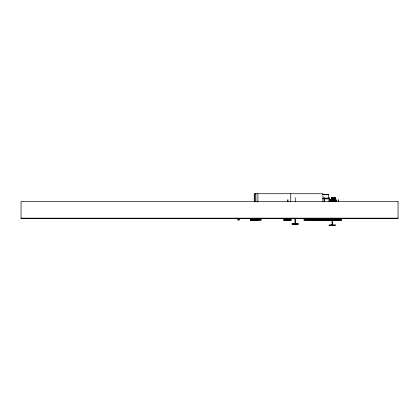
<?xml version="1.0" encoding="UTF-8"?>
<svg xmlns="http://www.w3.org/2000/svg" width="419" height="419" viewBox="0 0 419 419"><rect width="100%" height="100%" fill="white"/><g stroke="black" fill="none" stroke-linecap="round" stroke-linejoin="round"><path stroke-width="0.63" d="M298.223 224.102L292.059 224.17L298.223 224.17L298.223 223.84L292.059 223.846L298.223 223.872M332.456 220.048L332.456 219.823M335.41 220.095L335.425 218.241M341.532 219.823L318.901 219.792L318.864 220.095M251.992 220.08L251.992 219.792L259.073 219.802L259.083 220.137L251.992 220.048M258.151 220.048L258.151 219.823M292.059 224.128L292.064 223.872M333.922 200.512L335.169 200.444L335.169 201.701M318.739 220.137L341.574 220.095L341.574 219.792L341.532 220.137L303.916 220.127M320.593 219.823L320.593 220.048M324.222 220.048L324.227 219.535M335.792 220.095L335.708 219.535L335.368 219.535M335.928 220.048L335.938 219.535L336.473 219.535M328.067 219.823L328.067 220.048M332.864 220.08L332.89 219.792L332.901 220.137M334.933 201.696L335.572 200.402L335.294 201.707M284.14 219.535L284.14 220.137L284.077 218.273M284.333 220.08L284.37 219.792L284.381 220.137M332.55 201.696L333.315 200.402L332.974 201.696M254.113 219.823L254.113 220.048M257.769 219.823L257.805 220.048M284.124 220.095L291.179 220.122L283.721 220.095M289.964 220.095L290.079 219.792M330.858 199.706L330.397 200.444L330.874 199.769M333.718 200.444L334.226 199.769M290.006 220.095L290.074 219.535L290.817 219.535M322.84 194.327L328.611 194.327M322.84 194.458L328.611 194.474M322.845 194.699L328.601 194.699M334.325 199.706L332.885 199.706L332.937 197.684L331.623 197.684L331.665 199.769L331.031 200.444L331.031 201.701M334.189 199.706L334.189 197.684L335.263 197.684L335.263 199.706M331.665 197.747L332.896 197.747M334.226 197.747L335.226 197.747M322.84 198.114L328.606 198.114L328.606 194.474M322.813 198.376L328.658 198.376M322.813 198.611L328.658 198.611M322.84 198.873L328.606 198.873M330.806 199.706L331.675 199.706M335.2 199.706L335.912 199.706M330.821 199.769L335.902 199.769M20.95 218.168L398.05 218.152M254.176 219.535L255.25 219.535L255.223 220.137L255.192 218.273M255.81 219.535L256.156 219.535M257.826 219.535L258.513 219.535M284.7 219.535L284.014 219.535L283.993 220.137L283.679 220.095M324.62 219.535L324.285 219.535L324.259 220.137M330.402 219.535L331.02 219.535L331.005 220.137M333.168 219.535L333.734 219.535M334.592 219.535L333.823 219.535L333.838 220.137L333.875 218.241M237.929 219.624L239.129 219.624M250.41 219.661L251.604 219.661M330.842 219.708L336.111 219.708M284.344 219.823L291.058 219.823M303.932 219.87L319.597 219.87M320.928 219.87L328.601 219.87M250.41 219.949L251.604 219.949M303.916 219.97L319.613 219.975M320.912 219.97L328.611 219.975M250.41 220.038L251.604 220.038M311.364 219.802L315.135 220.137M317.361 220.137L317.104 220.09M250.41 220.174L261.346 220.137L261.346 219.624L250.536 219.624L250.536 220.137M294.976 223.584L295.311 223.584L295.28 224.186L295.243 218.519M329.098 225.233L335.263 225.233M323.374 219.535L323.374 220.137L323.405 219.535M317.052 219.802L317.021 220.137L317 219.535M290.838 220.137L290.87 219.802M287.266 220.09L287.162 219.535L286.072 219.535L286.077 220.137M329.187 220.095L329.166 218.241M327.48 220.095L327.538 219.792M332.843 199.769L333.477 200.444L333.477 201.701M333.744 199.706L334.158 200.45M333.728 199.769L334.105 201.649M335.855 199.706L336.237 200.444M335.844 199.769L336.179 200.444M332.126 201.696C332.251 199.931 330.408 200.125 331.68 201.707L331.665 200.444L332.843 200.444L332.843 201.701M334.592 201.696L334.163 200.402L334.158 201.649M336.776 219.823L336.75 220.137M331.968 219.823L331.942 220.137M339.05 219.823L339.05 220.048M329.051 219.823L329.051 220.048M327.344 220.048L327.37 219.535M338.657 220.048L338.662 219.535L338.285 219.535L338.28 220.137M252.914 219.823L252.914 220.048M332.492 219.823L332.492 220.048M338.594 218.241L338.657 220.137M338.562 218.241L338.562 220.137M338.369 201.822L338.369 199.737L338.301 201.822M338.384 218.241L338.379 220.137M337.515 219.792L337.515 220.137M336.42 218.241L336.436 220.137M336.237 201.644L336.274 200.418L336.179 201.644M336.237 218.241L336.268 220.137M336.143 218.241L336.206 220.137M336.111 219.535L336.111 220.137M335.959 218.241L335.965 220.137M335.671 201.701L335.671 200.444L335.169 199.769L335.2 197.684M335.64 218.241L335.645 220.137M335.451 199.737L335.451 201.822M335.462 218.241L335.43 220.137M335.383 199.737L335.383 201.822M334.572 219.535L334.603 220.137M334.54 218.241L334.54 220.137M334.393 218.241L334.399 220.137M334.325 197.684L334.352 201.707M334.325 218.241L334.325 220.137M334.252 197.684L334.257 201.701M334.226 218.241L334.262 220.137M334.132 219.535L334.158 220.137M334.043 218.241L334.111 220.137M334.001 219.535L334.001 220.137M333.686 218.241L333.697 220.137L333.681 219.535M333.529 219.535L333.529 220.137M333.466 220.137L333.466 218.241L333.372 220.137M333.252 199.769L333.252 197.684L333.184 199.769M333.252 220.137L333.252 218.241L333.189 220.137M332.885 197.684L332.896 199.769M332.356 219.792L332.356 220.137M332.288 218.325L332.288 225.275L332.319 224.678L332.01 224.678L332.01 225.275M332.073 218.325L332.073 225.275M331.717 197.747L331.717 199.769M331.35 219.792L331.35 220.137M330.968 218.241L330.979 220.137M330.842 219.535L330.842 220.137M330.801 218.241L330.732 220.137M330.711 219.535L330.711 220.137M330.617 218.241L330.612 220.137M330.465 219.535L330.465 220.137L330.45 218.241M330.45 201.644L330.408 200.418L330.355 201.623M330.345 219.792L330.345 220.137M330.277 219.792L330.277 220.137M329.413 220.137L329.444 219.535L329.104 219.535L329.104 220.137M329.381 218.241L329.381 220.137M329.193 201.707L329.166 197.684L329.098 201.701M327.401 219.535L327.433 220.137M326.27 219.535L326.27 220.137M326.233 219.535L326.197 220.137M326.144 219.535L326.113 220.137M325.935 219.535L325.951 220.137M324.709 219.535L324.741 220.137M324.625 219.535L324.625 220.137M324.563 218.241L324.563 220.137M324.474 219.535L324.5 220.137M324.374 201.707L324.348 197.684L324.285 201.701M324.348 218.241L324.348 220.137M323.683 219.535L323.693 220.137M323.494 219.535L323.531 220.137M322.991 201.937L322.991 193.725L254.239 193.725L254.239 201.937M322.991 218.268L323.007 220.137L323.059 219.535L322.373 219.535L322.373 220.137M322.934 219.535L322.944 220.137M322.436 218.268L322.504 220.137M321.823 219.708L321.823 220.137M321.761 219.535L321.734 220.137L321.698 219.535M321.493 219.535L321.483 220.137M321.378 219.792L321.378 220.137M320.032 219.792L320.032 220.137M316.869 219.535L316.874 220.137M316.445 220.137L316.445 219.535L316.319 220.137M314.858 220.137L314.858 219.792L311.338 219.792L311.338 220.137M313.103 219.535L313.087 220.137M313.072 219.535L313.035 220.137M312.983 219.535L312.909 220.137M312.893 219.535L312.893 220.137M312.736 219.535L312.736 220.137L312.647 219.535M312.595 220.137L312.558 219.535L312.474 220.137M295.248 197.773L295.248 201.565M295.034 218.519L295.039 224.186M294.966 223.584L294.976 224.186M291.058 219.792L291.058 220.137M290.749 193.725L290.749 201.937M290.755 218.268L290.755 220.137M290.692 218.273L290.692 220.137M290.629 219.535L290.629 220.137M290.257 219.535L290.262 220.137M290.199 218.268L290.199 220.137M289.44 220.137L289.44 219.624L288.623 219.624L288.623 220.137M288.146 220.137L288.146 219.535L287.806 219.535L287.837 220.137M288.083 218.241L288.083 220.137M287.869 201.822L287.869 199.737L287.801 201.822M287.869 218.241L287.9 220.137M287.099 218.268L287.146 220.137M287.036 219.535L287.036 220.137M286.764 219.535L286.764 220.137M286.711 218.273L286.638 220.137M286.586 220.137L286.586 218.273L286.496 220.137M286.345 219.535L286.324 220.137M286.256 218.273L286.203 220.137M286.13 218.273L286.167 220.137M284.894 219.792L284.894 220.137M284.632 218.273L284.632 220.137M284.569 219.535L284.569 220.137M260.885 219.624L260.885 220.137M260.152 219.624L260.152 220.137M258.45 218.273L258.513 220.137M258.382 219.535L258.387 220.137M257.957 219.535L257.957 220.137M257.894 193.725L257.894 201.937M257.894 218.273L257.847 220.137M256.098 218.268L256.088 220.137M255.883 193.725L255.883 201.937M255.883 218.268L255.873 220.137M255.82 219.535L255.81 220.137M254.967 193.725L254.967 201.937M254.982 218.273L254.982 220.137M254.935 219.535L254.862 220.137L254.794 218.273M254.731 219.535L254.731 220.137M254.307 219.535L254.302 220.137M254.239 218.273L254.197 220.137M332.634 198.087L331.874 198.087L331.874 198.758L332.634 198.758L332.634 198.087M335.001 198.087L334.393 198.087L334.393 198.758L335.001 198.758L335.001 198.087M398.05 201.523L21.055 201.523L21.055 218.509L398.05 218.509L398.05 201.523M239.129 219.111L237.929 219.111L237.929 220.137L239.129 220.137L239.129 219.111M251.604 219.436L250.41 219.436L250.41 220.551L251.604 220.551L251.604 219.436M335.263 224.935L329.098 224.966L329.098 225.275L335.263 225.275L335.263 224.935M327.155 220.137L327.155 219.535L327.124 220.137M326.448 220.137L326.453 219.535L326.422 220.137M323.222 220.137L323.222 219.535L323.19 220.137M321.986 220.137L322.002 219.535L321.975 220.137"/></g></svg>
